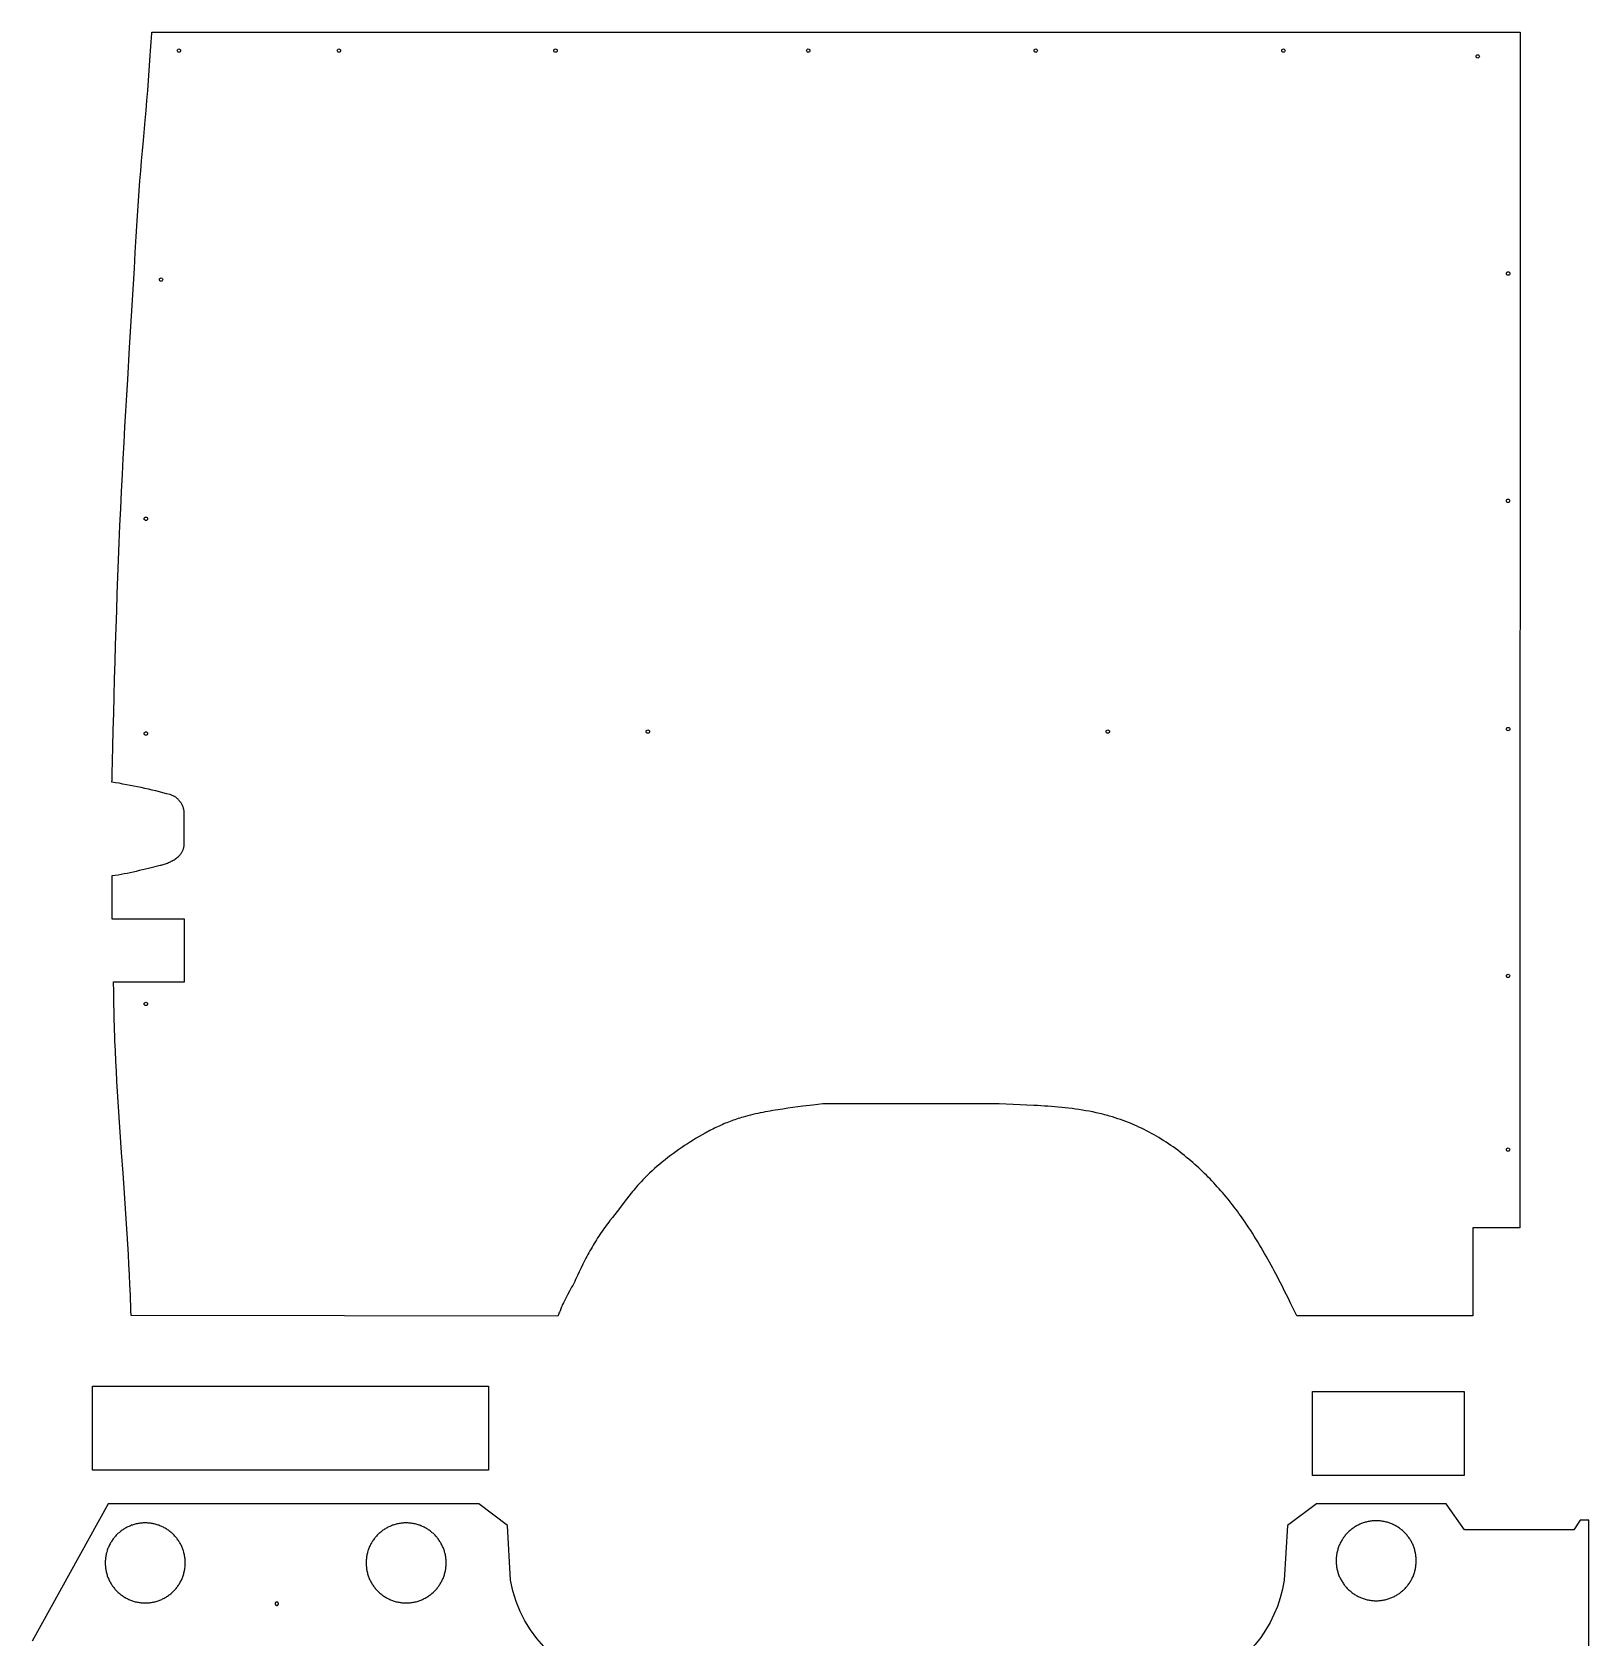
# Model space of a CAD drawing. Extents: x 0 to 5593, y -8541 to 1390.
# Drawn here: x 2206 to 4054, y -2949 to -1042 of the extents above; entities that cross this region are included whole.
import ezdxf

# ---------------------------------------------------------------- set-up
doc = ezdxf.new("R2010")
doc.units = 0
doc.layers.add('Default Layer', color=1, linetype='CONTINUOUS')

msp = doc.modelspace()

# ---------------------------------------------------------------- linework, layer by layer
at = {"layer": 'Default Layer'}
for points in [[(3971.9, -1041.9), (3971.7, -2461.7), (3915.9, -2461.6), (3915.9, -2566.3), (3706.8, -2566.3), (3703.3, -2559.1), (3699.9, -2552), (3696.4, -2544.8), (3692.8, -2537.7), (3689.3, -2530.6), (3685.6, -2523.5), (3683.8, -2519.9), (3682, -2516.4), (3680.1, -2512.9), (3678.2, -2509.4), (3676.3, -2505.9), (3674.4, -2502.4), (3672.5, -2498.9), (3670.5, -2495.4), (3668.6, -2492), (3666.6, -2488.5), (3664.6, -2485.1), (3662.6, -2481.7), (3660.5, -2478.3), (3658.4, -2474.9), (3656.3, -2471.5), (3654.2, -2468.1), (3652.1, -2464.8), (3649.9, -2461.5), (3647.7, -2458.1), (3645.5, -2454.9), (3643.7, -2452.3), (3641.9, -2449.7), (3640.1, -2447.1), (3638.2, -2444.6), (3636.4, -2442), (3634.5, -2439.5), (3632.6, -2437), (3630.7, -2434.5), (3628.7, -2432.1), (3626.8, -2429.6), (3624.8, -2427.2), (3622.8, -2424.7), (3620.8, -2422.3), (3618.8, -2419.9), (3616.7, -2417.6), (3614.6, -2415.2), (3612.5, -2412.9), (3610.4, -2410.6), (3608.3, -2408.3), (3606.1, -2406), (3603.9, -2403.7), (3601.7, -2401.5), (3599.5, -2399.3), (3597.3, -2397.1), (3595, -2394.9), (3592.8, -2392.7), (3590.5, -2390.6), (3588.1, -2388.4), (3585.8, -2386.3), (3583.5, -2384.2), (3581.1, -2382.2), (3578.7, -2380.1), (3576.1, -2378), (3573.5, -2375.8), (3570.8, -2373.7), (3568.2, -2371.7), (3565.5, -2369.6), (3562.8, -2367.6), (3560, -2365.7), (3557.3, -2363.8), (3554.5, -2361.9), (3551.7, -2360), (3548.9, -2358.2), (3546, -2356.4), (3543.2, -2354.6), (3540.3, -2352.9), (3537.4, -2351.3), (3534.4, -2349.6), (3531.5, -2348), (3528.5, -2346.5), (3525.5, -2344.9), (3522.5, -2343.5), (3519.5, -2342), (3516.4, -2340.6), (3513.3, -2339.3), (3510.2, -2338), (3507.1, -2336.7), (3504, -2335.5), (3500.8, -2334.3), (3497.6, -2333.2), (3494.5, -2332.1), (3491.2, -2331), (3488, -2330), (3484.7, -2329.1), (3482.7, -2328.5), (3480.7, -2327.9), (3478.7, -2327.4), (3476.7, -2326.9), (3474.7, -2326.4), (3472.7, -2325.9), (3470.6, -2325.4), (3468.6, -2325), (3464.6, -2324.1), (3460.5, -2323.3), (3456.4, -2322.6), (3452.4, -2321.9), (3448.3, -2321.3), (3444.2, -2320.7), (3440.1, -2320.1), (3436, -2319.6), (3431.9, -2319.2), (3427.8, -2318.7), (3423.7, -2318.3), (3419.6, -2318), (3415.5, -2317.6), (3411.3, -2317.3), (3407.2, -2317.1), (3403.1, -2316.8), (3399, -2316.6), (3394.8, -2316.4), (3386.5, -2316), (3378.3, -2315.6), (3370, -2315.3), (3361.7, -2314.9), (3353.4, -2314.6), (3300.4, -2314.6), (3144.4, -2314.6), (3138.4, -2315.3), (3132.5, -2316), (3120.5, -2317.4), (3114.6, -2318.2), (3108.6, -2318.9), (3102.6, -2319.7), (3096.7, -2320.6), (3093.7, -2321), (3090.7, -2321.5), (3087.8, -2322), (3084.8, -2322.5), (3081.8, -2323), (3078.9, -2323.5), (3075.9, -2324.1), (3073, -2324.6), (3070, -2325.2), (3067.1, -2325.9), (3064.2, -2326.5), (3061.2, -2327.2), (3058.3, -2327.9), (3055.4, -2328.6), (3052.5, -2329.4), (3049.6, -2330.2), (3047.7, -2330.8), (3045.7, -2331.4), (3043.8, -2332), (3041.8, -2332.6), (3039.9, -2333.3), (3038, -2334), (3036.1, -2334.6), (3034.2, -2335.4), (3032.3, -2336.1), (3030.4, -2336.9), (3028.5, -2337.6), (3026.6, -2338.4), (3024.7, -2339.2), (3022.8, -2340.1), (3021, -2340.9), (3019.1, -2341.8), (3017.3, -2342.6), (3015.5, -2343.5), (3013.6, -2344.4), (3011.8, -2345.4), (3010, -2346.3), (3008.2, -2347.2), (3006.4, -2348.2), (3004.6, -2349.2), (3001, -2351.2), (2997.5, -2353.2), (2994, -2355.3), (2990.5, -2357.4), (2987.1, -2359.6), (2983.6, -2361.8), (2980.2, -2364), (2976.9, -2366.3), (2973.5, -2368.6), (2970.2, -2371), (2966.9, -2373.4), (2963.6, -2375.8), (2960.4, -2378.3), (2957.2, -2380.8), (2954, -2383.3), (2950.8, -2385.9), (2947.7, -2388.6), (2944.6, -2391.3), (2941.6, -2394), (2938.6, -2396.7), (2936.9, -2398.3), (2935.3, -2399.9), (2933.6, -2401.5), (2932, -2403.1), (2930.4, -2404.8), (2928.9, -2406.5), (2927.3, -2408.2), (2925.8, -2409.9), (2924.3, -2411.6), (2922.8, -2413.3), (2921.3, -2415.1), (2919.8, -2416.8), (2918.4, -2418.6), (2916.9, -2420.4), (2914.1, -2424), (2911.3, -2427.6), (2908.4, -2431.3), (2902.9, -2438.6), (2900.1, -2442.2), (2897.3, -2445.9), (2894.5, -2449.5), (2891.6, -2453.1), (2890.1, -2455.1), (2888.5, -2457.1), (2887, -2459.1), (2885.5, -2461.1), (2884, -2463.2), (2882.6, -2465.3), (2881.1, -2467.4), (2879.7, -2469.5), (2878.3, -2471.6), (2876.9, -2473.7), (2875.6, -2475.9), (2874.3, -2478), (2872.9, -2480.2), (2871.6, -2482.4), (2870.3, -2484.6), (2869.1, -2486.8), (2867.8, -2489), (2866.6, -2491.2), (2865.4, -2493.4), (2864.2, -2495.7), (2863, -2497.9), (2861.8, -2500.2), (2860.6, -2502.5), (2859.5, -2504.7), (2857.3, -2509.3), (2855, -2513.8), (2852.9, -2518.4), (2850.8, -2523), (2849.7, -2525.4), (2848.5, -2527.7), (2847.3, -2530), (2846.1, -2532.3), (2844.9, -2534.5), (2843.6, -2536.8), (2841.1, -2541.4), (2839.9, -2543.7), (2838.6, -2546), (2837.5, -2548.3), (2836.3, -2550.6), (2835.2, -2552.9), (2834.7, -2554.1), (2834.2, -2555.3), (2833.7, -2556.5), (2833.2, -2557.7), (2832.7, -2558.9), (2832.3, -2560.1), (2831.7, -2561.7), (2831, -2563.2), (2830.4, -2564.8), (2829.8, -2566.4), (2323.1, -2565.9), (2323, -2559.8), (2322.8, -2553.7), (2322.5, -2547.7), (2322.3, -2541.6), (2321.8, -2529.5), (2321.2, -2517.4), (2320.6, -2505.3), (2320, -2493.2), (2319.3, -2481.1), (2318.5, -2469), (2317.7, -2457), (2316.9, -2444.9), (2316.1, -2432.8), (2315.3, -2420.7), (2313.6, -2396.6), (2311.9, -2372.4), (2310.2, -2348.2), (2309.4, -2336.2), (2308.6, -2324.1), (2307.8, -2312), (2307.1, -2299.9), (2306.4, -2287.9), (2305.7, -2275.8), (2305.1, -2263.7), (2304.5, -2251.6), (2304, -2239.5), (2303.8, -2233.5), (2303.6, -2227.4), (2303.4, -2221.4), (2303.2, -2215.4), (2303.1, -2209.3), (2302.9, -2203.3), (2302.8, -2197.2), (2302.7, -2191.2), (2302.6, -2185.1), (2302.5, -2179.1), (2302.5, -2178), (2302.5, -2176.9), (2302.4, -2174.3), (2302.3, -2171.7), (2302.2, -2170.5), (2302.2, -2169.5), (2386.4, -2169.5), (2386.4, -2095.3), (2300.6, -2095.3), (2300.6, -2043.5), (2304.1, -2043), (2307.7, -2042.4), (2311.3, -2041.8), (2314.9, -2041.1), (2318.6, -2040.4), (2322.2, -2039.6), (2325.8, -2038.8), (2329.4, -2038), (2333, -2037.2), (2336.6, -2036.4), (2343.8, -2034.6), (2357.8, -2031.2), (2359, -2030.9), (2360.2, -2030.6), (2361.4, -2030.2), (2362.6, -2029.8), (2363.8, -2029.4), (2365, -2029), (2366.2, -2028.6), (2367.4, -2028.1), (2368.6, -2027.6), (2369.8, -2027), (2370.9, -2026.4), (2372.1, -2025.8), (2373.2, -2025.2), (2374.3, -2024.6), (2375.3, -2023.9), (2376.4, -2023.1), (2377.4, -2022.4), (2378.3, -2021.6), (2379.3, -2020.7), (2380.1, -2019.9), (2381, -2019), (2381.4, -2018.5), (2381.7, -2018.1), (2382.1, -2017.6), (2382.5, -2017.1), (2382.8, -2016.6), (2383.2, -2016.1), (2383.5, -2015.6), (2383.8, -2015), (2384.1, -2014.5), (2384.3, -2013.9), (2384.6, -2013.4), (2384.8, -2012.8), (2385, -2012.3), (2385.2, -2011.7), (2385.4, -2011.1), (2385.6, -2010.5), (2385.7, -2009.9), (2385.9, -2009.2), (2386, -2008.6), (2386.1, -2007.9), (2386.1, -2007.3), (2386.2, -2006.6), (2386.2, -1969.3), (2386.1, -1968.4), (2386.1, -1967.5), (2386, -1966.6), (2385.8, -1965.7), (2385.6, -1964.8), (2385.4, -1963.9), (2385.2, -1963), (2384.9, -1962.2), (2384.6, -1961.3), (2384.2, -1960.4), (2383.8, -1959.6), (2383.4, -1958.8), (2382.9, -1958), (2382.5, -1957.2), (2381.9, -1956.4), (2381.4, -1955.7), (2380.8, -1954.9), (2380.2, -1954.2), (2379.6, -1953.5), (2379, -1952.9), (2378.3, -1952.2), (2377.6, -1951.6), (2376.9, -1951), (2376.2, -1950.5), (2375.4, -1950), (2374.6, -1949.5), (2373.8, -1949), (2373, -1948.6), (2372.1, -1948.2), (2371.3, -1947.9), (2370.4, -1947.6), (2369.5, -1947.3), (2365.2, -1946.2), (2360.9, -1945.1), (2356.7, -1944.1), (2352.4, -1943), (2348.1, -1942), (2343.8, -1941), (2339.5, -1940), (2335.1, -1939), (2330.8, -1938.1), (2326.5, -1937.2), (2322.2, -1936.3), (2317.8, -1935.5), (2313.5, -1934.7), (2309.1, -1933.9), (2304.8, -1933.2), (2300.4, -1932.5), (2300.5, -1929.9), (2300.7, -1922.6), (2301.5, -1891), (2302, -1870.8), (2302.5, -1850.5), (2303, -1830.3), (2303.6, -1810), (2304.2, -1789.8), (2304.8, -1769.6), (2305.4, -1749.3), (2306.1, -1729.1), (2306.8, -1708.9), (2307.5, -1688.6), (2308.3, -1668.4), (2309.1, -1648.2), (2309.9, -1627.9), (2310.8, -1607.7), (2311.8, -1587.5), (2312.8, -1567.3), (2313.8, -1548.4), (2314.8, -1529.6), (2315.8, -1510.8), (2316.9, -1491.9), (2318, -1473.1), (2319.1, -1454.3), (2321.3, -1416.6), (2323.6, -1378.9), (2325.9, -1341.3), (2327, -1322.5), (2328.1, -1303.6), (2329.2, -1284.8), (2330.3, -1266), (2330.6, -1260), (2331, -1254.1), (2331.4, -1248.1), (2331.8, -1242.2), (2332.2, -1236.2), (2332.7, -1230.3), (2333.6, -1218.4), (2334.6, -1206.5), (2335.6, -1194.6), (2336.7, -1182.7), (2337.7, -1170.8), (2339.9, -1147), (2340.9, -1135.1), (2341.9, -1123.2), (2342.9, -1111.3), (2343.3, -1105.4), (2343.8, -1099.4), (2344.2, -1093.5), (2344.6, -1087.5), (2345, -1081.6), (2345.4, -1075.6), (2345.8, -1069.8), (2346.2, -1064), (2347, -1053.7), (2347.4, -1048.5), (2347.8, -1043.3), (2347.9, -1041.9), (3971.9, -1041.9)], [(2277.3, -2749.5), (2277.3, -2649.5), (2747.3, -2649.5), (2747.3, -2749.5), (2277.3, -2749.5)], [(3725.6, -2755.9), (3725.6, -2655.9), (3905.6, -2655.9), (3905.6, -2755.9), (3725.6, -2755.9)], [(2387.4, -2859.6), (2387.4, -2858.3), (2387.4, -2857.1), (2387.3, -2855.9), (2387.2, -2854.7), (2387.1, -2853.5), (2386.9, -2852.3), (2386.7, -2851.2), (2386.5, -2850), (2386.2, -2848.8), (2385.9, -2847.7), (2385.6, -2846.6), (2385.3, -2845.4), (2384.9, -2844.3), (2384.6, -2843.2), (2384.1, -2842.2), (2383.7, -2841.1), (2383.2, -2840), (2382.8, -2839), (2382.2, -2837.9), (2381.7, -2836.9), (2381.2, -2835.9), (2380.6, -2834.9), (2380, -2834), (2379.3, -2833), (2378.7, -2832.1), (2378, -2831.1), (2377.3, -2830.2), (2376.6, -2829.4), (2375.9, -2828.5), (2375.1, -2827.6), (2374.3, -2826.8), (2373.5, -2826), (2372.7, -2825.2), (2371.9, -2824.4), (2371, -2823.7), (2370.2, -2822.9), (2369.3, -2822.2), (2368.4, -2821.5), (2367.4, -2820.8), (2366.5, -2820.2), (2365.5, -2819.6), (2364.6, -2818.9), (2363.6, -2818.4), (2362.6, -2817.8), (2361.6, -2817.3), (2360.5, -2816.8), (2359.5, -2816.3), (2358.4, -2815.8), (2357.4, -2815.4), (2356.3, -2814.9), (2355.2, -2814.6), (2354.1, -2814.2), (2352.9, -2813.9), (2351.8, -2813.6), (2350.7, -2813.3), (2349.5, -2813), (2348.4, -2812.8), (2347.2, -2812.6), (2346, -2812.4), (2344.8, -2812.3), (2343.6, -2812.2), (2342.4, -2812.1), (2341.2, -2812.1), (2339.9, -2812.1), (2338.7, -2812.1), (2337.5, -2812.1), (2336.3, -2812.2), (2335.1, -2812.3), (2333.9, -2812.4), (2332.7, -2812.6), (2331.5, -2812.8), (2330.4, -2813), (2329.2, -2813.3), (2328.1, -2813.6), (2326.9, -2813.9), (2325.8, -2814.2), (2324.7, -2814.6), (2323.6, -2814.9), (2322.5, -2815.4), (2321.5, -2815.8), (2320.4, -2816.3), (2319.4, -2816.8), (2318.3, -2817.3), (2317.3, -2817.8), (2316.3, -2818.4), (2315.3, -2818.9), (2314.3, -2819.6), (2313.4, -2820.2), (2312.4, -2820.8), (2311.5, -2821.5), (2310.6, -2822.2), (2309.7, -2822.9), (2308.9, -2823.7), (2308, -2824.4), (2307.2, -2825.2), (2306.4, -2826), (2305.6, -2826.8), (2304.8, -2827.6), (2304, -2828.5), (2303.3, -2829.4), (2302.6, -2830.2), (2301.9, -2831.1), (2301.2, -2832.1), (2300.6, -2833), (2299.9, -2834), (2299.3, -2834.9), (2298.7, -2835.9), (2298.2, -2836.9), (2297.6, -2837.9), (2297.1, -2839), (2296.6, -2840), (2296.2, -2841.1), (2295.7, -2842.2), (2295.3, -2843.2), (2294.9, -2844.3), (2294.6, -2845.4), (2294.2, -2846.6), (2293.9, -2847.7), (2293.7, -2848.8), (2293.4, -2850), (2293.2, -2851.2), (2293, -2852.3), (2292.8, -2853.5), (2292.7, -2854.7), (2292.6, -2855.9), (2292.5, -2857.1), (2292.5, -2858.3), (2292.4, -2859.6), (2292.5, -2860.8), (2292.5, -2862), (2292.6, -2863.2), (2292.7, -2864.4), (2292.8, -2865.6), (2293, -2866.8), (2293.2, -2868), (2293.4, -2869.1), (2293.7, -2870.3), (2293.9, -2871.4), (2294.2, -2872.6), (2294.6, -2873.7), (2294.9, -2874.8), (2295.3, -2875.9), (2295.7, -2877), (2296.2, -2878.1), (2296.6, -2879.1), (2297.1, -2880.2), (2297.6, -2881.2), (2298.2, -2882.2), (2298.7, -2883.2), (2299.3, -2884.2), (2299.9, -2885.2), (2300.6, -2886.1), (2301.2, -2887.1), (2301.9, -2888), (2302.6, -2888.9), (2303.3, -2889.8), (2304, -2890.7), (2304.8, -2891.5), (2305.6, -2892.3), (2306.4, -2893.2), (2307.2, -2894), (2308, -2894.7), (2308.9, -2895.5), (2309.7, -2896.2), (2310.6, -2896.9), (2311.5, -2897.6), (2312.4, -2898.3), (2313.4, -2899), (2314.3, -2899.6), (2315.3, -2900.2), (2316.3, -2900.8), (2317.3, -2901.3), (2318.3, -2901.9), (2319.4, -2902.4), (2320.4, -2902.9), (2321.5, -2903.3), (2322.5, -2903.8), (2323.6, -2904.2), (2324.7, -2904.6), (2325.8, -2904.9), (2326.9, -2905.3), (2328.1, -2905.6), (2329.2, -2905.9), (2330.4, -2906.1), (2331.5, -2906.3), (2332.7, -2906.5), (2333.9, -2906.7), (2335.1, -2906.8), (2336.3, -2906.9), (2337.5, -2907), (2338.7, -2907.1), (2339.9, -2907.1), (2341.2, -2907.1), (2342.4, -2907), (2343.6, -2906.9), (2344.8, -2906.8), (2346, -2906.7), (2347.2, -2906.5), (2348.4, -2906.3), (2349.5, -2906.1), (2350.7, -2905.9), (2351.8, -2905.6), (2352.9, -2905.3), (2354.1, -2904.9), (2355.2, -2904.6), (2356.3, -2904.2), (2357.4, -2903.8), (2358.4, -2903.3), (2359.5, -2902.9), (2360.5, -2902.4), (2361.6, -2901.9), (2362.6, -2901.3), (2363.6, -2900.8), (2364.6, -2900.2), (2365.5, -2899.6), (2366.5, -2899), (2367.4, -2898.3), (2368.4, -2897.6), (2369.3, -2896.9), (2370.2, -2896.2), (2371, -2895.5), (2371.9, -2894.7), (2372.7, -2894), (2373.5, -2893.2), (2374.3, -2892.3), (2375.1, -2891.5), (2375.9, -2890.7), (2376.6, -2889.8), (2377.3, -2888.9), (2378, -2888), (2378.7, -2887.1), (2379.3, -2886.1), (2380, -2885.2), (2380.6, -2884.2), (2381.2, -2883.2), (2381.7, -2882.2), (2382.2, -2881.2), (2382.8, -2880.2), (2383.2, -2879.1), (2383.7, -2878.1), (2384.1, -2877), (2384.6, -2875.9), (2384.9, -2874.8), (2385.3, -2873.7), (2385.6, -2872.6), (2385.9, -2871.4), (2386.2, -2870.3), (2386.5, -2869.1), (2386.7, -2868), (2386.9, -2866.8), (2387.1, -2865.6), (2387.2, -2864.4), (2387.3, -2863.2), (2387.4, -2862), (2387.4, -2860.8), (2387.4, -2859.6)], [(2697.1, -2859.6), (2697.1, -2858.3), (2697.1, -2857.1), (2697, -2855.9), (2696.9, -2854.7), (2696.7, -2853.5), (2696.6, -2852.3), (2696.4, -2851.2), (2696.2, -2850), (2695.9, -2848.8), (2695.6, -2847.7), (2695.3, -2846.6), (2695, -2845.4), (2694.6, -2844.3), (2694.2, -2843.2), (2693.8, -2842.2), (2693.4, -2841.1), (2692.9, -2840), (2692.4, -2839), (2691.9, -2837.9), (2691.4, -2836.9), (2690.8, -2835.9), (2690.2, -2834.9), (2689.6, -2834), (2689, -2833), (2688.4, -2832.1), (2687.7, -2831.1), (2687, -2830.2), (2686.3, -2829.4), (2685.5, -2828.5), (2684.8, -2827.6), (2684, -2826.8), (2683.2, -2826), (2682.4, -2825.2), (2681.6, -2824.4), (2680.7, -2823.7), (2679.8, -2822.9), (2679, -2822.2), (2678, -2821.5), (2677.1, -2820.8), (2676.2, -2820.2), (2675.2, -2819.6), (2674.3, -2818.9), (2673.3, -2818.4), (2672.3, -2817.8), (2671.2, -2817.3), (2670.2, -2816.8), (2669.2, -2816.3), (2668.1, -2815.8), (2667, -2815.4), (2666, -2814.9), (2664.9, -2814.6), (2663.8, -2814.2), (2662.6, -2813.9), (2661.5, -2813.6), (2660.4, -2813.3), (2659.2, -2813), (2658, -2812.8), (2656.9, -2812.6), (2655.7, -2812.4), (2654.5, -2812.3), (2653.3, -2812.2), (2652.1, -2812.1), (2650.9, -2812.1), (2649.6, -2812.1), (2648.4, -2812.1), (2647.2, -2812.1), (2646, -2812.2), (2644.8, -2812.3), (2643.6, -2812.4), (2642.4, -2812.6), (2641.2, -2812.8), (2640.1, -2813), (2638.9, -2813.3), (2637.8, -2813.6), (2636.6, -2813.9), (2635.5, -2814.2), (2634.4, -2814.6), (2633.3, -2814.9), (2632.2, -2815.4), (2631.1, -2815.8), (2630.1, -2816.3), (2629, -2816.8), (2628, -2817.3), (2627, -2817.8), (2626, -2818.4), (2625, -2818.9), (2624, -2819.6), (2623.1, -2820.2), (2622.1, -2820.8), (2621.2, -2821.5), (2620.3, -2822.2), (2619.4, -2822.9), (2618.5, -2823.7), (2617.7, -2824.4), (2616.9, -2825.2), (2616, -2826), (2615.2, -2826.8), (2614.5, -2827.6), (2613.7, -2828.5), (2613, -2829.4), (2612.3, -2830.2), (2611.6, -2831.1), (2610.9, -2832.1), (2610.2, -2833), (2609.6, -2834), (2609, -2834.9), (2608.4, -2835.9), (2607.9, -2836.9), (2607.3, -2837.9), (2606.8, -2839), (2606.3, -2840), (2605.9, -2841.1), (2605.4, -2842.2), (2605, -2843.2), (2604.6, -2844.3), (2604.3, -2845.4), (2603.9, -2846.6), (2603.6, -2847.7), (2603.3, -2848.8), (2603.1, -2850), (2602.9, -2851.2), (2602.7, -2852.3), (2602.5, -2853.5), (2602.4, -2854.7), (2602.3, -2855.9), (2602.2, -2857.1), (2602.1, -2858.3), (2602.1, -2859.6), (2602.1, -2860.8), (2602.2, -2862), (2602.3, -2863.2), (2602.4, -2864.4), (2602.5, -2865.6), (2602.7, -2866.8), (2602.9, -2868), (2603.1, -2869.1), (2603.3, -2870.3), (2603.6, -2871.4), (2603.9, -2872.6), (2604.3, -2873.7), (2604.6, -2874.8), (2605, -2875.9), (2605.4, -2877), (2605.9, -2878.1), (2606.3, -2879.1), (2606.8, -2880.2), (2607.3, -2881.2), (2607.9, -2882.2), (2608.4, -2883.2), (2609, -2884.2), (2609.6, -2885.2), (2610.2, -2886.1), (2610.9, -2887.1), (2611.6, -2888), (2612.3, -2888.9), (2613, -2889.8), (2613.7, -2890.7), (2614.5, -2891.5), (2615.2, -2892.3), (2616, -2893.2), (2616.9, -2894), (2617.7, -2894.7), (2618.5, -2895.5), (2619.4, -2896.2), (2620.3, -2896.9), (2621.2, -2897.6), (2622.1, -2898.3), (2623.1, -2899), (2624, -2899.6), (2625, -2900.2), (2626, -2900.8), (2627, -2901.3), (2628, -2901.9), (2629, -2902.4), (2630.1, -2902.9), (2631.1, -2903.3), (2632.2, -2903.8), (2633.3, -2904.2), (2634.4, -2904.6), (2635.5, -2904.9), (2636.6, -2905.3), (2637.8, -2905.6), (2638.9, -2905.9), (2640.1, -2906.1), (2641.2, -2906.3), (2642.4, -2906.5), (2643.6, -2906.7), (2644.8, -2906.8), (2646, -2906.9), (2647.2, -2907), (2648.4, -2907.1), (2649.6, -2907.1), (2650.9, -2907.1), (2652.1, -2907), (2653.3, -2906.9), (2654.5, -2906.8), (2655.7, -2906.7), (2656.9, -2906.5), (2658, -2906.3), (2659.2, -2906.1), (2660.4, -2905.9), (2661.5, -2905.6), (2662.6, -2905.3), (2663.8, -2904.9), (2664.9, -2904.6), (2666, -2904.2), (2667, -2903.8), (2668.1, -2903.3), (2669.2, -2902.9), (2670.2, -2902.4), (2671.2, -2901.9), (2672.3, -2901.3), (2673.3, -2900.8), (2674.3, -2900.2), (2675.2, -2899.6), (2676.2, -2899), (2677.1, -2898.3), (2678, -2897.6), (2679, -2896.9), (2679.8, -2896.2), (2680.7, -2895.5), (2681.6, -2894.7), (2682.4, -2894), (2683.2, -2893.2), (2684, -2892.3), (2684.8, -2891.5), (2685.5, -2890.7), (2686.3, -2889.8), (2687, -2888.9), (2687.7, -2888), (2688.4, -2887.1), (2689, -2886.1), (2689.6, -2885.2), (2690.2, -2884.2), (2690.8, -2883.2), (2691.4, -2882.2), (2691.9, -2881.2), (2692.4, -2880.2), (2692.9, -2879.1), (2693.4, -2878.1), (2693.8, -2877), (2694.2, -2875.9), (2694.6, -2874.8), (2695, -2873.7), (2695.3, -2872.6), (2695.6, -2871.4), (2695.9, -2870.3), (2696.2, -2869.1), (2696.4, -2868), (2696.6, -2866.8), (2696.7, -2865.6), (2696.9, -2864.4), (2697, -2863.2), (2697.1, -2862), (2697.1, -2860.8), (2697.1, -2859.6)], [(3848.6, -2857), (3848.6, -2855.8), (3848.5, -2854.5), (3848.4, -2853.3), (3848.3, -2852.1), (3848.2, -2850.9), (3848, -2849.7), (3847.8, -2848.6), (3847.6, -2847.4), (3847.4, -2846.3), (3847.1, -2845.1), (3846.8, -2844), (3846.4, -2842.9), (3846.1, -2841.7), (3845.7, -2840.6), (3845.3, -2839.6), (3844.8, -2838.5), (3844.4, -2837.4), (3843.9, -2836.4), (3843.4, -2835.4), (3842.8, -2834.3), (3842.3, -2833.3), (3841.7, -2832.3), (3841.1, -2831.4), (3840.5, -2830.4), (3839.8, -2829.5), (3839.1, -2828.6), (3838.4, -2827.7), (3837.7, -2826.8), (3837, -2825.9), (3836.2, -2825), (3835.5, -2824.2), (3834.7, -2823.4), (3833.9, -2822.6), (3833, -2821.8), (3832.2, -2821.1), (3831.3, -2820.3), (3830.4, -2819.6), (3829.5, -2818.9), (3828.6, -2818.2), (3827.6, -2817.6), (3826.7, -2817), (3825.7, -2816.4), (3824.7, -2815.8), (3823.7, -2815.2), (3822.7, -2814.7), (3821.7, -2814.2), (3820.6, -2813.7), (3819.6, -2813.2), (3818.5, -2812.8), (3817.4, -2812.4), (3816.3, -2812), (3815.2, -2811.6), (3814.1, -2811.3), (3812.9, -2811), (3811.8, -2810.7), (3810.7, -2810.4), (3809.5, -2810.2), (3808.3, -2810), (3807.1, -2809.9), (3805.9, -2809.7), (3804.7, -2809.6), (3803.5, -2809.5), (3802.3, -2809.5), (3801.1, -2809.5), (3799.9, -2809.5), (3798.6, -2809.5), (3797.4, -2809.6), (3796.2, -2809.7), (3795, -2809.9), (3793.8, -2810), (3792.7, -2810.2), (3791.5, -2810.4), (3790.4, -2810.7), (3789.2, -2811), (3788.1, -2811.3), (3787, -2811.6), (3785.8, -2812), (3784.7, -2812.4), (3783.7, -2812.8), (3782.6, -2813.2), (3781.5, -2813.7), (3780.5, -2814.2), (3779.5, -2814.7), (3778.4, -2815.2), (3777.4, -2815.8), (3776.4, -2816.4), (3775.5, -2817), (3774.5, -2817.6), (3773.6, -2818.2), (3772.7, -2818.9), (3771.8, -2819.6), (3770.9, -2820.3), (3770, -2821.1), (3769.1, -2821.8), (3768.3, -2822.6), (3767.5, -2823.4), (3766.7, -2824.2), (3765.9, -2825), (3765.2, -2825.9), (3764.4, -2826.8), (3763.7, -2827.7), (3763, -2828.6), (3762.3, -2829.5), (3761.7, -2830.4), (3761.1, -2831.4), (3760.5, -2832.3), (3759.9, -2833.3), (3759.3, -2834.3), (3758.8, -2835.4), (3758.3, -2836.4), (3757.8, -2837.4), (3757.3, -2838.5), (3756.9, -2839.6), (3756.5, -2840.6), (3756.1, -2841.7), (3755.7, -2842.9), (3755.4, -2844), (3755.1, -2845.1), (3754.8, -2846.3), (3754.5, -2847.4), (3754.3, -2848.6), (3754.1, -2849.7), (3754, -2850.9), (3753.8, -2852.1), (3753.7, -2853.3), (3753.6, -2854.5), (3753.6, -2855.8), (3753.6, -2857), (3753.6, -2858.2), (3753.6, -2859.4), (3753.7, -2860.6), (3753.8, -2861.8), (3754, -2863), (3754.1, -2864.2), (3754.3, -2865.4), (3754.5, -2866.6), (3754.8, -2867.7), (3755.1, -2868.8), (3755.4, -2870), (3755.7, -2871.1), (3756.1, -2872.2), (3756.5, -2873.3), (3756.9, -2874.4), (3757.3, -2875.5), (3757.8, -2876.5), (3758.3, -2877.6), (3758.8, -2878.6), (3759.3, -2879.6), (3759.9, -2880.6), (3760.5, -2881.6), (3761.1, -2882.6), (3761.7, -2883.5), (3762.3, -2884.5), (3763, -2885.4), (3763.7, -2886.3), (3764.4, -2887.2), (3765.2, -2888.1), (3765.9, -2888.9), (3766.7, -2889.8), (3767.5, -2890.6), (3768.3, -2891.4), (3769.1, -2892.1), (3770, -2892.9), (3770.9, -2893.6), (3771.8, -2894.3), (3772.7, -2895), (3773.6, -2895.7), (3774.5, -2896.4), (3775.5, -2897), (3776.4, -2897.6), (3777.4, -2898.2), (3778.4, -2898.7), (3779.5, -2899.3), (3780.5, -2899.8), (3781.5, -2900.3), (3782.6, -2900.7), (3783.7, -2901.2), (3784.7, -2901.6), (3785.8, -2902), (3787, -2902.3), (3788.1, -2902.7), (3789.2, -2903), (3790.4, -2903.3), (3791.5, -2903.5), (3792.7, -2903.7), (3793.8, -2903.9), (3795, -2904.1), (3796.2, -2904.2), (3797.4, -2904.3), (3798.6, -2904.4), (3799.9, -2904.5), (3801.1, -2904.5), (3802.3, -2904.5), (3803.5, -2904.4), (3804.7, -2904.3), (3805.9, -2904.2), (3807.1, -2904.1), (3808.3, -2903.9), (3809.5, -2903.7), (3810.7, -2903.5), (3811.8, -2903.3), (3812.9, -2903), (3814.1, -2902.7), (3815.2, -2902.3), (3816.3, -2902), (3817.4, -2901.6), (3818.5, -2901.2), (3819.6, -2900.7), (3820.6, -2900.3), (3821.7, -2899.8), (3822.7, -2899.3), (3823.7, -2898.7), (3824.7, -2898.2), (3825.7, -2897.6), (3826.7, -2897), (3827.6, -2896.4), (3828.6, -2895.7), (3829.5, -2895), (3830.4, -2894.3), (3831.3, -2893.6), (3832.2, -2892.9), (3833, -2892.1), (3833.9, -2891.4), (3834.7, -2890.6), (3835.5, -2889.8), (3836.2, -2888.9), (3837, -2888.1), (3837.7, -2887.2), (3838.4, -2886.3), (3839.1, -2885.4), (3839.8, -2884.5), (3840.5, -2883.5), (3841.1, -2882.6), (3841.7, -2881.6), (3842.3, -2880.6), (3842.8, -2879.6), (3843.4, -2878.6), (3843.9, -2877.6), (3844.4, -2876.5), (3844.8, -2875.5), (3845.3, -2874.4), (3845.7, -2873.3), (3846.1, -2872.2), (3846.4, -2871.1), (3846.8, -2870), (3847.1, -2868.8), (3847.4, -2867.7), (3847.6, -2866.6), (3847.8, -2865.4), (3848, -2864.2), (3848.2, -2863), (3848.3, -2861.8), (3848.4, -2860.6), (3848.5, -2859.4), (3848.6, -2858.2), (3848.6, -2857)], [(2494.1, -2908), (2494.1, -2908.2), (2494.1, -2908.4), (2494.2, -2908.6), (2494.2, -2908.8), (2494.3, -2909), (2494.4, -2909.1), (2494.5, -2909.3), (2494.7, -2909.4), (2494.8, -2909.5), (2495, -2909.7), (2495.1, -2909.8), (2495.3, -2909.8), (2495.5, -2909.9), (2495.7, -2910), (2495.9, -2910), (2496.1, -2910), (2496.3, -2910), (2496.5, -2910), (2496.7, -2909.9), (2496.9, -2909.8), (2497, -2909.8), (2497.2, -2909.7), (2497.4, -2909.5), (2497.5, -2909.4), (2497.6, -2909.3), (2497.7, -2909.1), (2497.8, -2909), (2497.9, -2908.8), (2498, -2908.6), (2498, -2908.4), (2498.1, -2908.2), (2498.1, -2908), (2498.1, -2907.8), (2498, -2907.6), (2498, -2907.4), (2497.9, -2907.2), (2497.8, -2907), (2497.7, -2906.9), (2497.6, -2906.7), (2497.5, -2906.6), (2497.4, -2906.5), (2497.2, -2906.3), (2497, -2906.2), (2496.9, -2906.2), (2496.7, -2906.1), (2496.5, -2906), (2496.3, -2906), (2496.1, -2906), (2495.9, -2906), (2495.7, -2906), (2495.5, -2906.1), (2495.3, -2906.2), (2495.1, -2906.2), (2495, -2906.3), (2494.8, -2906.5), (2494.7, -2906.6), (2494.5, -2906.7), (2494.4, -2906.9), (2494.3, -2907), (2494.2, -2907.2), (2494.2, -2907.4), (2494.1, -2907.6), (2494.1, -2907.8), (2494.1, -2908)]]:
    msp.add_lwpolyline(points, close=True, dxfattribs=at)
for points in [[(2377.9, -1063.9, -0.414214), (2379.9, -1061.9, -0.414214), (2381.9, -1063.9, -0.414214), (2379.9, -1065.9, -0.414214), (2377.9, -1063.9)], [(2567.9, -1063.9, -0.414214), (2569.9, -1061.9, -0.414214), (2571.9, -1063.9, -0.414214), (2569.9, -1065.9, -0.414214), (2567.9, -1063.9)], [(2824.9, -1063.9, -0.414214), (2826.9, -1061.9, -0.414214), (2828.9, -1063.9, -0.414214), (2826.9, -1065.9, -0.414214), (2824.9, -1063.9)], [(3124.9, -1063.9, -0.414214), (3126.9, -1061.9, -0.414214), (3128.9, -1063.9, -0.414214), (3126.9, -1065.9, -0.414214), (3124.9, -1063.9)], [(3394.9, -1063.9, -0.414214), (3396.9, -1061.9, -0.414214), (3398.9, -1063.9, -0.414214), (3396.9, -1065.9, -0.414214), (3394.9, -1063.9)], [(3688.9, -1063.9, -0.414214), (3690.9, -1061.9, -0.414214), (3692.9, -1063.9, -0.414214), (3690.9, -1065.9, -0.414214), (3688.9, -1063.9)], [(3919.6, -1070.8, -0.414214), (3921.6, -1068.8, -0.414214), (3923.6, -1070.8, -0.414214), (3921.6, -1072.8, -0.414214), (3919.6, -1070.8)], [(2356.7, -1335.8, -0.414214), (2358.7, -1333.8, -0.414214), (2360.7, -1335.8, -0.414214), (2358.7, -1337.8, -0.414214), (2356.7, -1335.8)], [(3955.7, -1328.6, -0.414214), (3957.7, -1326.6, -0.414214), (3959.7, -1328.6, -0.414214), (3957.7, -1330.6, -0.414214), (3955.7, -1328.6)], [(3955.6, -1598.5, -0.414214), (3957.6, -1596.5, -0.414214), (3959.6, -1598.5, -0.414214), (3957.6, -1600.5, -0.414214), (3955.6, -1598.5)], [(2338.7, -1619.8, -0.414214), (2340.7, -1617.8, -0.414214), (2342.7, -1619.8, -0.414214), (2340.7, -1621.8, -0.414214), (2338.7, -1619.8)], [(3955.7, -1869.5, -0.414214), (3957.7, -1867.5, -0.414214), (3959.7, -1869.5, -0.414214), (3957.7, -1871.5, -0.414214), (3955.7, -1869.5)], [(2338.7, -1874.8, -0.414214), (2340.7, -1872.8, -0.414214), (2342.7, -1874.8, -0.414214), (2340.7, -1876.8, -0.414214), (2338.7, -1874.8)], [(2934.5, -1872.5, -0.414214), (2936.5, -1870.5, -0.414214), (2938.5, -1872.5, -0.414214), (2936.5, -1874.5, -0.414214), (2934.5, -1872.5)], [(3480.5, -1872.5, -0.414214), (3482.5, -1870.5, -0.414214), (3484.5, -1872.5, -0.414214), (3482.5, -1874.5, -0.414214), (3480.5, -1872.5)], [(3955.6, -2162.6, -0.414214), (3957.6, -2160.6, -0.414214), (3959.6, -2162.6, -0.414214), (3957.6, -2164.6, -0.414214), (3955.6, -2162.6)], [(2338.7, -2195.8, -0.414214), (2340.7, -2193.8, -0.414214), (2342.7, -2195.8, -0.414214), (2340.7, -2197.8, -0.414214), (2338.7, -2195.8)], [(3955.6, -2368.8, -0.414214), (3957.6, -2366.8, -0.414214), (3959.6, -2368.8, -0.414214), (3957.6, -2370.8, -0.414214), (3955.6, -2368.8)]]:
    msp.add_lwpolyline(points, format="xyb", close=True, dxfattribs=at)
for points in [[(2913.8, -3005.8, -0.347291), (2773.5, -2880.1), (2769.9, -2815.3), (2735.9, -2789.6), (2295.9, -2789.6), (2205.7, -2952.3, 0.127304)], [(4053.5, -3017.6), (4053.5, -2808.7), (4043, -2808.7), (4035.6, -2820.1), (3906, -2820.1), (3884.3, -2789.4), (3775.3, -2789.4), (3739.5, -2789.5), (3730.4, -2789.5), (3695.6, -2815.3), (3691.9, -2880.2, -0.276814), (3589.1, -3003.8, -0.046404)]]:
    msp.add_lwpolyline(points, format="xyb", dxfattribs=at)
for points in [[(3739.5, -2789.5), (3739.2, -2789.7)], [(3796.4, -2789.3), (3775.3, -2789.4)]]:
    msp.add_lwpolyline(points, dxfattribs=at)

doc.saveas('drawing.dxf')
